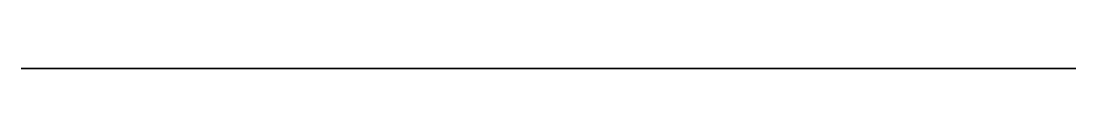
# Model space of a CAD drawing. Header units: millimetres. Extents: x 0 to 30.1, y -2 to 32.
# Drawn here: x 21.47 to 30.09, y 0 to 0 of the extents above; entities outside this region: 3.
import ezdxf

# ---------------------------------------------------------------- set-up
doc = ezdxf.new("R2010")
doc.units = ezdxf.units.MM
doc.header["$MEASUREMENT"] = 0

msp = doc.modelspace()

# ---------------------------------------------------------------- linework, layer by layer
at = {"extrusion": (0, -1, 0)}
for p, q in [((24.1975, 0, 13.473), (21.5459, 0, 10.8213)), ((21.5459, 0, 10.4678), (21.9669, 0, 10.0467)), ((22.2228, 0, 9.9863), (24.0478, 0, 10.5946)), ((23.0946, 0, 3.973), (23.4482, 0, 3.6194)), ((26.741, 0, 3.6194), (23.4482, 0, 3.6194)), ((25.0946, 0, 13.473), (24.1975, 0, 13.9148)), ((24.1975, 0, 13.9148), (24.1975, 0, 13.473)), ((27.0946, 0, 3.973), (26.741, 0, 3.6194)), ((27.0946, 0, 3.223), (27.0946, 0, 3.6284)), ((29.5946, 0, 1.723), (29.5946, 0, 1.723)), ((29.8446, 0, 1.473), (29.8446, 0, 1.473)), ((10.2534, -2, 1.8784), (10.2534, -2, 1.8784))]:
    msp.add_line(p, q, dxfattribs=at)
at = {"extrusion": (0, -1, 0), "elevation": -31.9957}
msp.add_lwpolyline([(1.9547, 10.8213, 0.414214), (1.9547, 10.4678), (2.3757, 10.0467, 0.284079), (2.6316, 9.9863), (4.4566, 10.5946, -0.294687), (4.7192, 10.5272, -0.501476), (3.5034, 3.973), (3.8569, 3.6194), (7.1498, 3.6194), (7.5034, 3.973, 0.48653), (5.5034, 13.473), (4.6063, 13.9148), (4.6063, 13.473)], format="xyb", close=True, dxfattribs=at)
at = {"extrusion": (0, -1, 0)}
msp.add_lwpolyline([(25.0946, 0.473), (30.0946, 0.473), (30.0946, 1.223, 0.414214), (29.8446, 1.473, -0.414214), (29.5946, 1.723, -0.414214), (29.8446, 1.973), (29.8446, 1.973, 0.414214), (30.0946, 2.223), (30.0946, 2.723, 0.414214), (29.8446, 2.973), (27.3446, 2.973, -0.414214), (27.0946, 3.223), (25.0946, 3.223)], format="xyb", dxfattribs=at)
for centre, radius, start, end in [((21.7226, 10.6446), 0.25, 135, 225), ((22.1437, 10.2235), 0.25, 225, 288.43495), ((21.2567, 7.7038), 4.1589, 296.226, 42.75664), ((24.1268, 10.3575), 0.25, 42.75664, 108.43495), ((22.3686, 7.9386), 6.1693, 320, 63.77732)]:
    msp.add_arc(centre, radius, start, end, dxfattribs=at)
msp.add_rational_spline([(0, 19.3795, 2.1516), (0, 20.3795, 7.2507), (0, 20.3795, 12.447), (0, 21.3795, 12.447), (0, 22.3795, 12.447), (0, 22.3795, 7.2507), (0, 23.3795, 2.1516), (0, 21.3795, 2.1516), (0, 19.3795, 2.1516)], [1, 0.995315925564, 1, 1, 1, 0.995315925564, 1, 1, 1], degree=2, knots=[0, 0, 0, 0.193654, 0.193654, 1.193654, 1.193654, 1.387308, 1.387308, 2.387308, 2.387308, 2.387308])

doc.saveas('drawing.dxf')
